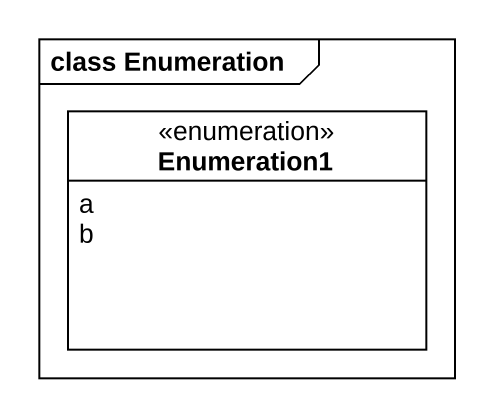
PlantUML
@startuml
mainframe class Enumeration
hide circle
hide empty members
enum Enumeration1 {
  a
  b
}
@enduml
